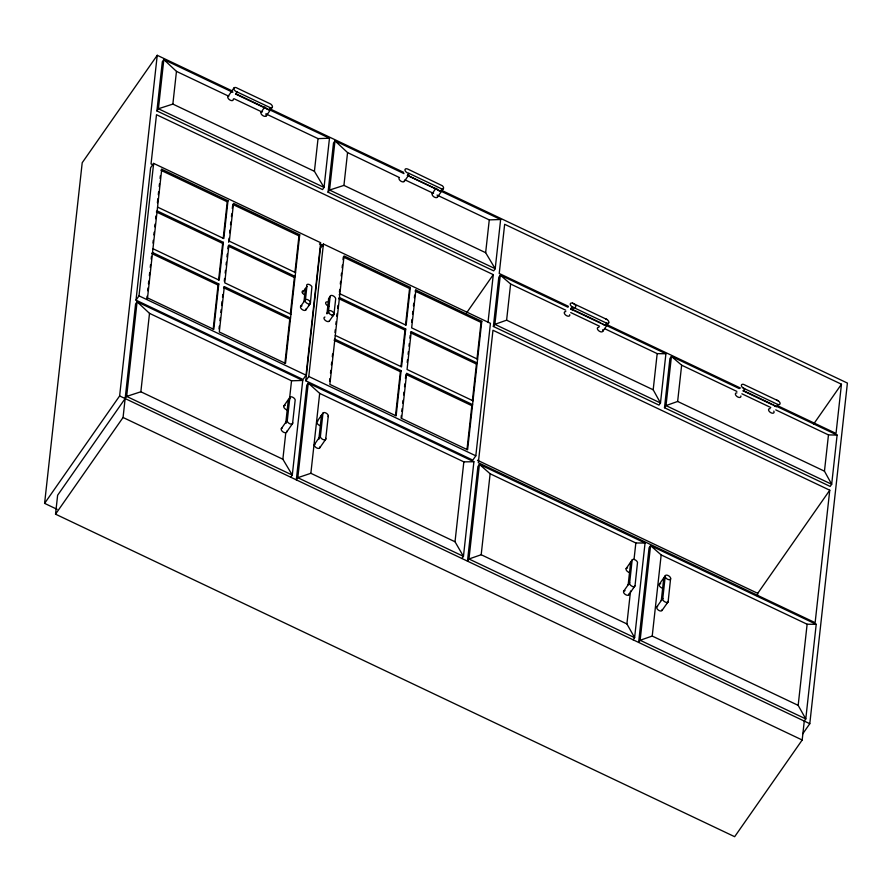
<?xml version="1.0" encoding="UTF-8"?>
<svg xmlns="http://www.w3.org/2000/svg" width="892" height="892" viewBox="0 0 892 892"><rect width="100%" height="100%" fill="white"/><g stroke="black" fill="none" stroke-linecap="round" stroke-linejoin="round"><path stroke-width="1.34" d="M57.166 509.343L44.6 503.367L82.209 162.734L157.237 55.304L232.656 91.129M816.213 624.311L807.126 624.233L661.173 554.924L650.58 545.648L640.133 640.266L638.627 642.418L649.075 547.799L650.58 545.648L816.213 624.311L805.777 718.93L804.272 721.082L802.187 740.003L734.662 836.696L55.538 514.171L57.623 495.25L126.653 396.416L137.089 301.797L302.734 380.46L292.286 475.079L290.792 477.231M44.6 503.367L119.628 395.948L157.237 55.304M55.538 514.171L123.063 417.489L135.595 303.949L137.089 301.797L149.51 313.36L291.528 380.795L302.734 380.46M136.008 300.158L150.636 167.685L153.636 163.392L320.663 242.713L306.034 375.175L303.035 379.479L136.008 300.158L139.007 295.865L153.636 163.392M269.239 109.627L329.471 138.227L324.041 187.431L322.547 189.583L156.903 110.92L162.333 61.715L163.838 59.563L232.857 92.344M146.779 298.976L147.08 296.222M147.693 290.725L147.994 287.971M148.451 283.846L148.752 281.091M149.365 275.595L149.666 272.84M150.269 267.344L150.581 264.589M151.183 259.093L151.484 256.339M152.956 243.048L153.257 240.338M153.848 234.93L154.149 232.232M154.751 226.824L155.041 224.126M155.643 218.718L155.944 216.009M157.405 202.763L157.851 198.704M158.297 194.657L158.598 191.947M159.189 186.54L159.49 183.841M160.092 178.433L160.382 175.735M157.561 207.1L223.814 238.565L227.995 200.711L161.731 169.246L147.526 297.895L213.79 329.36L218.796 283.979L152.543 252.514L151.796 253.584L218.049 285.05L213.188 329.059M140.858 391.778L282.864 459.224L292.286 475.079L126.653 396.416L140.858 391.778L149.51 313.36M172.858 104.085L314.419 171.309L324.041 187.431L158.408 108.768L172.858 104.085L176.46 71.382L163.838 59.563L158.408 108.768L156.903 110.92M218.618 279.921L222.643 243.416L223.39 242.345L157.137 210.88L156.39 211.962L222.643 243.416M223.212 238.287L227.237 201.793L227.995 200.711M223.39 242.345L219.22 280.2L152.956 248.734M219.019 328.936L219.32 326.182M219.923 320.685L220.224 317.931M220.837 312.434L221.138 309.68M221.595 305.555L222.052 301.429M222.509 297.304L222.81 294.55M224.282 281.192L224.583 278.482M225.185 273.075L225.475 270.376M226.077 264.969L226.378 262.259M226.969 256.863L227.27 254.153M227.861 248.745L228.162 246.047L294.371 277.479L290.335 313.984M228.731 240.907L229.032 238.209M229.623 232.801L229.924 230.091M230.526 224.684L230.816 221.985M231.418 216.578L231.719 213.868M232.31 208.46L232.611 205.762M284.916 363.122L289.777 319.113L290.524 318.043L224.316 286.6L219.309 331.98L285.518 363.423L299.712 234.774L233.514 203.331L229.333 241.186L228.586 242.256M294.94 272.35L298.965 235.856L299.712 234.774M286.566 432.174L292.565 423.577L295.185 399.895A3.144 1.751 34.9 0 0 292.676 397.219A3.144 1.751 34.9 0 0 289.855 397.364L287.235 421.046L285.741 423.198L288.239 400.486A3.144 1.751 34.9 0 0 288.473 401.077M314.419 171.309L318.031 138.617L265.905 113.864M282.864 459.224L285.797 432.665M289.331 400.709L291.528 380.795M303.949 301.764L305.41 288.517M305.844 309.903L310.349 303.458L311.91 286.756A3.144 1.751 34.9 0 0 308.208 284.269A3.144 1.751 34.9 0 0 306.915 286.377L305.454 299.623L300.626 306.391M308.955 304.629L308.855 305.61L310.461 302.477A3.144 1.751 34.9 0 0 306.324 299.4A3.144 1.751 34.9 0 0 305.989 302.5A3.144 1.751 34.9 0 0 310.349 303.458M305.789 380.784L320.418 248.322L323.417 244.018L490.444 323.339L475.815 455.812L472.816 460.105L305.789 380.784L308.788 376.491L323.417 244.018M441.663 191.501L500.635 219.51L495.205 268.715L493.711 270.867L328.066 192.204L333.497 142.999L335.002 140.847L404.009 173.628M327.922 312.746A3.144 1.751 34.9 0 0 326.974 313.694L328.635 298.552L330.14 296.412A3.144 1.751 34.9 0 1 333.106 295.821A3.144 1.751 34.9 0 1 335.66 299.032L333.987 314.174L332.493 316.314A3.144 1.751 34.9 0 0 332.225 315.199M330.14 296.412L328.468 311.542L326.974 313.694M310.862 473.295L455.02 541.756L463.45 556.363L297.805 477.699L310.862 473.295L319.682 393.394L308.253 383.081L306.759 385.233L296.311 479.851L297.805 477.699L308.253 383.081L473.897 461.744L463.45 556.363L461.945 558.515M343.933 185.391L485.649 252.692L495.205 268.715L329.561 190.052L343.933 185.391L347.557 152.577L335.002 140.847L329.561 190.052L328.066 192.204M328.2 416.609L328.312 415.627A3.144 1.751 34.9 0 0 325.803 412.951A3.144 1.751 34.9 0 0 322.982 413.096L320.362 436.779L318.868 438.931L321.477 415.237L321.365 416.218A3.144 1.751 34.9 0 0 321.599 416.809M329.583 381.363L329.884 378.621M330.486 373.146L330.787 370.403M331.389 364.928L331.701 362.185M332.303 356.711L332.605 353.968M334.979 332.426L335.28 329.728M335.883 324.32L336.173 321.611M336.775 316.214L337.076 313.505M337.667 308.097L337.968 305.398M339.428 292.152L339.729 289.443M340.32 284.035L340.621 281.337M341.223 275.929L341.513 273.22M342.115 267.823L342.417 265.114M343.007 259.706L343.308 257.007L409.562 288.473L405.537 324.967M328.312 415.627L325.703 439.31L319.693 447.907M395.535 415.572L400.374 371.73L401.121 370.659L334.868 339.194L334.121 340.265L400.374 371.73M400.943 366.601L404.968 330.107L405.715 329.025L339.462 297.56L338.715 298.642L404.968 330.107M401.121 370.659L396.137 415.862L329.873 384.396L344.056 255.926L410.32 287.391L406.139 325.245L339.885 293.78L339.127 294.851M405.715 329.025L401.545 366.88L335.28 335.414M401.054 418.192L401.355 415.449M401.813 411.346L402.114 408.603M402.716 403.117L403.017 400.385M403.63 394.9L403.931 392.168M404.533 386.682L404.834 383.95M405.436 378.464L405.737 375.722M407.209 362.464L407.51 359.755M408.101 354.347L408.402 351.649M408.993 346.241L409.294 343.543M409.896 338.135L410.197 335.425M411.658 322.179L411.948 319.481M412.55 314.073L412.851 311.364M413.442 305.956L413.743 303.258M414.345 297.85L414.635 295.14M472.403 400.541L476.428 364.036L477.187 362.966L411.245 331.646L407.064 369.5L473.005 400.809M466.995 449.501L471.835 405.67L472.582 404.6L406.64 373.28L401.656 418.482L467.598 449.802L481.78 321.332L415.839 290.012L411.658 327.866L477.599 359.186M485.649 252.692L489.273 219.889L437.013 195.069M455.02 541.756L463.84 461.855L319.682 393.394M476.997 358.907L481.033 322.402L481.78 321.332M488.002 322.48L493.287 274.647L156.49 114.7L151.049 163.905L153.569 165.098M605.69 325.167L665.911 353.767L660.481 402.972L658.976 405.113L493.376 326.472L498.806 277.267L500.312 275.126L568.059 307.294M604.564 328.635L657.181 353.622L653.189 389.793L660.481 402.972L494.882 324.331L506.611 320.172L510.603 284.013L500.312 275.126L494.882 324.331L493.376 326.472M481.189 554.735L626.898 623.932L634.613 637.646L468.969 558.983L481.189 554.735L490.132 473.775L479.417 464.364L477.911 466.516L467.475 561.135L468.969 558.983L479.417 464.364L645.061 543.027L634.613 637.646L633.108 639.798M629.618 583.123L632.172 559.931A3.144 1.751 34.9 0 1 634.992 559.797A3.144 1.751 34.9 0 1 637.512 562.462L635.037 585.709L628.893 594.741M626.898 623.932L630.533 591.006M634.022 559.44L635.84 542.983L490.132 473.775M776.865 406.462L837.109 435.073L831.678 484.278L830.184 486.419L664.495 407.744L669.925 358.539L671.431 356.387L739.212 388.577M775.761 409.874L828.467 434.906L824.464 471.177L831.678 484.278L666.001 405.592L677.641 401.456L681.644 365.185L671.431 356.387L666.001 405.592L664.495 407.744M652.219 636.052L798.173 705.36L805.777 718.93L640.133 640.266L652.219 636.052L661.173 554.924M662.745 598.855L665.298 575.663A3.144 1.751 34.9 0 1 668.119 575.53A3.144 1.751 34.9 0 1 670.639 578.194L668.164 601.442L666.67 603.583M757.431 596.101L757.732 593.336L829.761 490.21L492.964 330.263L478.335 462.725L815.132 622.672L829.761 490.21M798.173 705.36L807.126 624.233M568.349 306.313L499.23 273.487L504.66 224.282L841.457 384.229L836.027 433.434L778.214 405.983M802.688 733.882L809.791 723.702L847.4 383.069L441.35 190.23M286.655 421.704A3.144 1.751 34.9 0 0 285.841 422.217L285.741 423.198M319.782 437.437A3.144 1.751 34.9 0 0 318.968 437.95L318.868 438.931M161.731 169.246L160.984 170.327L227.237 201.793M227.939 96.592L233.938 87.996M268.693 109.794L235.566 94.061L237.06 91.921A3.144 1.751 34.9 0 1 233.793 88.442A3.144 1.751 34.9 0 1 237.462 88.263L270.599 103.996A3.144 1.751 34.9 0 1 272.439 106.795A3.144 1.751 34.9 0 1 270.187 107.653L268.693 109.794L267.265 109.125A3.144 1.751 34.9 0 1 266.619 108.612M261.066 112.325L264.812 106.951M266.284 115.837L272.294 107.241M218.049 285.05L218.796 283.979M224.316 286.6L223.569 287.681L289.777 319.113M294.371 277.479L295.118 276.409L228.921 244.965L224.739 282.82L290.937 314.263M302.41 292.821L306.915 286.377M407.41 175.479L408.915 173.327L442.042 189.059L440.537 191.211L407.41 175.479A3.144 1.751 34.9 0 0 408.503 175.267M404.321 181.388L408.826 174.944M329.338 321.064L333.842 314.608M283.846 405.949L289.855 397.364L289.744 398.334M432.23 193.609L435.976 188.234M437.448 197.121L443.458 188.524M281.337 428.662L285.841 422.217M409.562 288.473L410.32 287.391M316.972 421.682L322.982 413.096M415.839 290.012L415.081 291.093L481.033 322.402M314.475 444.394L318.968 437.95M411.245 331.646L410.487 332.727L476.428 364.036M466.382 313.181L493.287 274.647M570.601 308.944L572.106 306.792A3.144 1.751 34.9 0 1 570.267 303.994A3.144 1.751 34.9 0 1 572.508 303.135L573.935 303.815A3.144 1.751 34.9 0 1 575.786 306.614A3.144 1.751 34.9 0 1 573.534 307.472L572.04 309.624L570.601 308.944L605.122 325.335L606.627 323.183A3.144 1.751 34.9 0 0 608.868 322.335A3.144 1.751 34.9 0 0 607.028 319.537L605.601 318.857M602.724 331.367L608.723 322.781M776.33 406.64L743.159 390.886L744.653 388.745L743.226 388.065A3.144 1.751 34.9 0 1 741.386 385.266A3.144 1.751 34.9 0 1 743.627 384.407L778.225 400.831A3.144 1.751 34.9 0 1 780.076 403.641A3.144 1.751 34.9 0 1 777.824 404.489L776.33 406.64L774.892 405.96A3.144 1.751 34.9 0 1 774.256 405.459M626.173 568.527L632.172 559.931M623.664 591.229L629.663 582.643A3.144 1.751 34.9 0 0 631.714 586.1A3.144 1.751 34.9 0 0 635.037 585.709M659.299 584.26L665.298 575.663M663.916 579.376A3.144 1.751 34.9 0 1 663.693 578.785L665.198 576.645A3.144 1.751 34.9 0 0 668.063 579.466A3.144 1.751 34.9 0 0 670.673 578.73M656.791 606.961L662.801 598.376A3.144 1.751 34.9 0 0 664.841 601.832A3.144 1.751 34.9 0 0 668.164 601.442M662.02 610.474L668.019 601.888M813.615 424.101L841.457 384.229M228.742 96.08L228.263 96.258A3.144 1.751 34.9 0 0 229.98 100.049A3.144 1.751 34.9 0 0 233.269 99.124M318.031 138.617L329.471 138.227M489.273 219.889L500.635 219.51M463.84 461.855L473.897 461.744M635.84 542.983L645.061 543.027M657.181 353.622L665.911 353.767M828.467 434.906L837.109 435.073M605.122 325.335L603.694 324.655A3.144 1.751 34.9 0 1 602.513 323.584M776.798 400.162L778.225 400.831M237.06 91.921L270.187 107.653M270.376 109.036L403.63 172.323M236.614 94.128L264.222 107.241M407.778 175.412L435.385 188.524M176.46 71.382L228.586 96.135M234.038 98.722L261.713 111.868M347.557 152.577L399.426 177.553A3.144 1.751 34.9 0 0 401.144 181.332A3.144 1.751 34.9 0 0 404.433 180.407M405.091 179.905L432.943 193.129M572.508 303.135L607.028 319.537M572.106 306.792L606.627 323.183M743.226 388.065L777.824 404.489M607.307 324.811L740.516 388.076M573.077 309.68L600.673 322.781M744.229 390.964L771.848 404.076M681.644 365.185L736.859 391.41M741.888 393.785L770.744 407.499M510.603 284.013L565.729 310.182M570.735 312.568L599.547 326.249M506.611 320.172L653.189 389.793M677.641 401.456L824.464 471.177M319.459 243.884L323.227 245.668M232.756 204.413L298.965 235.856M229.333 241.186L295.542 272.629M405.893 374.361L471.835 405.67M139.007 295.865L306.034 375.175M308.788 376.491L475.815 455.812M477.488 460.25L757.732 593.336M119.628 395.948L809.791 723.702M123.063 417.489L802.187 740.003M663.693 578.785L663.804 577.815L661.295 600.517A3.144 1.751 34.9 0 1 661.619 600.193M325.803 438.329L325.703 439.31A3.144 1.751 34.9 0 1 322.871 439.455A3.144 1.751 34.9 0 1 320.362 436.779M292.676 422.596L292.565 423.577A3.144 1.751 34.9 0 1 289.744 423.722A3.144 1.751 34.9 0 1 287.235 421.046M305.956 308.922A3.144 1.751 34.9 0 1 303.982 310.371A3.144 1.751 34.9 0 1 300.649 307.762A3.144 1.751 34.9 0 1 302.042 305.856M305.421 295.174A3.144 1.751 34.9 0 1 302.276 292.52A3.144 1.751 34.9 0 1 303.704 290.714M328.914 306.335A3.144 1.751 34.9 0 1 325.77 303.681A3.144 1.751 34.9 0 1 327.197 301.875M282.151 428.149A3.144 1.751 34.9 0 0 281.85 430.825A3.144 1.751 34.9 0 0 285.763 432.687L286.243 432.497A3.144 1.751 34.9 0 0 286.678 431.193M329.494 320.618A3.144 1.751 34.9 0 1 325.48 320.551A3.144 1.751 34.9 0 1 324.922 317.039M662.132 609.492A3.144 1.751 34.9 0 1 658.486 610.206A3.144 1.751 34.9 0 1 657.605 606.46M573.333 309.725A3.144 1.751 34.9 0 1 572.04 309.624M328.68 299.088A3.144 1.751 34.9 0 1 328.635 298.552M569.743 314.675A3.144 1.751 34.9 0 1 567.769 316.125A3.144 1.751 34.9 0 1 564.435 313.516A3.144 1.751 34.9 0 1 565.818 311.609M740.862 395.948A3.144 1.751 34.9 0 1 738.888 397.397A3.144 1.751 34.9 0 1 735.554 394.777A3.144 1.751 34.9 0 1 736.948 392.87M266.173 114.265A3.144 1.751 34.9 0 1 263.463 115.971A3.144 1.751 34.9 0 1 261.389 111.991L261.869 111.812A3.144 1.751 34.9 0 1 262.482 111.779M628.492 584.461A3.144 1.751 34.9 0 0 628.169 584.784L630.677 562.083L630.566 563.053A3.144 1.751 34.9 0 0 631.19 564.246M633.498 587.315A3.144 1.751 34.9 0 1 633.543 587.85M629.986 572.575A3.144 1.751 34.9 0 1 626.284 570.088A3.144 1.751 34.9 0 1 627.589 567.981M408.915 173.327A3.144 1.751 34.9 0 1 404.99 170.26A3.144 1.751 34.9 0 1 407.923 169.145L442.399 185.781A3.144 1.751 34.9 0 1 442.042 189.059M773.81 411.112A3.144 1.751 34.9 0 1 772.505 413.219A3.144 1.751 34.9 0 1 768.815 410.733A3.144 1.751 34.9 0 1 770.108 408.625M266.072 108.044A3.144 1.751 34.9 0 1 265.682 107.441M773.71 404.89A3.144 1.751 34.9 0 1 773.319 404.288M602.602 329.806A3.144 1.751 34.9 0 1 601.308 331.913A3.144 1.751 34.9 0 1 597.618 329.427A3.144 1.751 34.9 0 1 598.911 327.319M663.113 588.307A3.144 1.751 34.9 0 1 659.812 586.423A3.144 1.751 34.9 0 1 659.623 583.926M660.113 583.747A3.144 1.751 34.9 0 1 660.716 583.714M236.859 94.162A3.144 1.751 34.9 0 1 235.566 94.061M744.452 390.986A3.144 1.751 34.9 0 1 743.159 390.886M319.804 446.925A3.144 1.751 34.9 0 1 316.169 447.639A3.144 1.751 34.9 0 1 315.277 443.882M287.659 410.008A3.144 1.751 34.9 0 1 283.968 407.521A3.144 1.751 34.9 0 1 285.262 405.414M320.786 425.74A3.144 1.751 34.9 0 1 317.273 423.555A3.144 1.751 34.9 0 1 317.786 421.18M437.559 196.14A3.144 1.751 34.9 0 1 434.27 197.065A3.144 1.751 34.9 0 1 432.553 193.285L433.033 193.096A3.144 1.751 34.9 0 1 433.635 193.062M440.537 191.211A3.144 1.751 34.9 0 1 436.846 188.725M628.994 593.76A3.144 1.751 34.9 0 1 627.02 595.22A3.144 1.751 34.9 0 1 623.686 592.6A3.144 1.751 34.9 0 1 625.08 590.694M328.735 312.668A3.144 1.751 34.9 0 0 333.519 314.943A3.144 1.751 34.9 0 0 331.434 310.962A3.144 1.751 34.9 0 0 328.735 312.668"/></g></svg>
